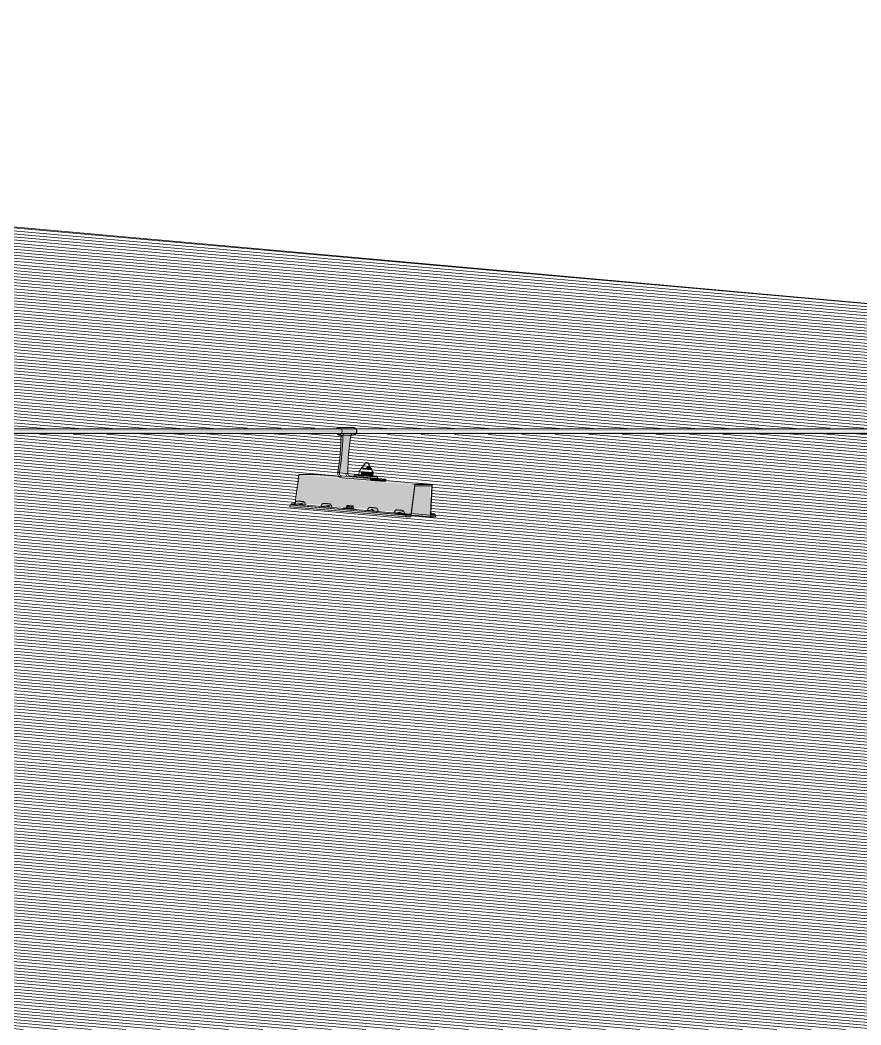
# Model space of a CAD drawing. Header units: millimetres. Extents: x -4612930 to -4329258, y -1064 to 30311.
# Drawn here: x -4535909 to -4534485, y 15919 to 17622 of the extents above; entities that cross this region are included whole.
import ezdxf

# ---------------------------------------------------------------- set-up
doc = ezdxf.new("R2010")
doc.units = ezdxf.units.MM
for name, color, linetype, lineweight in [('A-ROOF', 132, 'Continuous', 5), ('A-ROOF-PATT', 132, 'Continuous', 5), ('Q-SPCQ', 91, 'Continuous', 5)]:
    doc.layers.add(name, color=color, linetype=linetype, lineweight=lineweight)

# ---------------------------------------------------------------- blocks, each defined once
blk = doc.blocks.new('Static Line_Sayfa_Metal Deck_Pan Mount - Up to 15 _ pitch - Max 2 Users-1847625-SOUTH WEST')
at = {"layer": 'Q-SPCQ'}
h = blk.add_hatch(color=256, dxfattribs=at)
h.paths.add_polyline_path([(-4539055.7, 16921.1), (-4538357.6, 16923.3), (-4538357.8, 16924.8), (-4539334, 16922.8), (-4539334.2, 16921.1), (-4539205.4, 16921.1)])
h.paths.add_polyline_path([(-4544349.3, 16921.1), (-4544348.6, 16923.8), (-4544349, 16924.8), (-4545325.1, 16922.8), (-4545325.2, 16921.1), (-4544354.6, 16921.1)])
h.paths.add_polyline_path([(-4544327.2, 16921.1), (-4544118.9, 16921.1), (-4543350.2, 16923), (-4543350.3, 16924.8), (-4544326.6, 16922.8), (-4544327.2, 16921.1)])
h.paths.add_polyline_path([(-4543199.4, 16921.1), (-4542351.6, 16923), (-4542351.8, 16924.8), (-4543328.1, 16922.8), (-4543328.2, 16921.1), (-4543199.8, 16921.1)])
h.paths.add_polyline_path([(-4532367.3, 16921.1), (-4532366.6, 16923.7), (-4532366.8, 16924.8), (-4533343, 16922.8), (-4533343.2, 16921.1), (-4532372.6, 16921.1)])
h.paths.add_polyline_path([(-4542330.2, 16921.1), (-4541353.1, 16923.1), (-4541353.3, 16924.8), (-4542329.6, 16922.8), (-4542330.2, 16921.1)])
h.paths.add_polyline_path([(-4533365.8, 16921.1), (-4533365.1, 16923.7), (-4533365.3, 16924.8), (-4534341.5, 16922.7), (-4534341.7, 16921.1), (-4533371.1, 16921.1)])
h.paths.add_polyline_path([(-4541202.4, 16921.1), (-4540354.6, 16923.2), (-4540354.8, 16924.8), (-4541331.1, 16922.8), (-4541331.2, 16921.1), (-4541202.8, 16921.1)])
h.paths.add_polyline_path([(-4540233.1, 16921.1), (-4539356.1, 16923.2), (-4539356.3, 16924.8), (-4540332.6, 16922.8), (-4540332.7, 16921.1)])
h.paths.add_polyline_path([(-4534364.3, 16921.1), (-4534363.6, 16923.7), (-4534363.8, 16924.8), (-4535340.1, 16922.6), (-4535340.2, 16921.1), (-4534369.6, 16921.1)])
h.paths.add_polyline_path([(-4536339.2, 16921.1), (-4535362.1, 16922.8), (-4535362.3, 16924.8), (-4536338.6, 16922.6), (-4536339.1, 16921.2)])
h.paths.add_polyline_path([(-4538206.9, 16921.1), (-4537359.1, 16923.4), (-4537359.3, 16924.8), (-4538335.6, 16922.5), (-4538335.7, 16921.1), (-4538207.3, 16921.1)])
h.paths.add_polyline_path([(-4537237.6, 16921.1), (-4536360.6, 16922.8), (-4536360.8, 16924.8), (-4537337.1, 16922.5), (-4537337.2, 16921.1)])
h = blk.add_hatch(color=256, dxfattribs=at)
h.paths.add_polyline_path([(-4539285.8, 16924.8), (-4538357.3, 16926.8), (-4538359, 16929.1), (-4539333.7, 16926.8), (-4539333.6, 16924.8)])
h.paths.add_polyline_path([(-4535339.6, 16924.8), (-4534363.3, 16926.9), (-4534364.9, 16929.1), (-4535339.7, 16926.8), (-4535339.9, 16924.8)])
h.paths.add_polyline_path([(-4532381.5, 16924.8), (-4532366.3, 16926.8), (-4532367.9, 16929.1), (-4533342.7, 16926.8), (-4533342.6, 16924.8), (-4532611.6, 16924.8)])
h.paths.add_polyline_path([(-4545324.9, 16924.8), (-4544348.3, 16926.8), (-4544350, 16929.1), (-4545324.7, 16926.8), (-4545324.8, 16925.8)])
h.paths.add_polyline_path([(-4544326.4, 16924.8), (-4543349.8, 16926.8), (-4543351.5, 16929.1), (-4544326.2, 16926.8), (-4544326.3, 16925.7)])
h.paths.add_polyline_path([(-4533365, 16924.8), (-4533366.4, 16929.1), (-4534341.2, 16926.8), (-4534341.1, 16924.8), (-4533365.3, 16924.8)])
h.paths.add_polyline_path([(-4543327.9, 16924.8), (-4542351.3, 16926.8), (-4542353, 16929.1), (-4543327.7, 16926.8), (-4543327.8, 16925.6)])
h.paths.add_polyline_path([(-4542329.4, 16924.8), (-4541352.8, 16926.8), (-4541354.5, 16929.1), (-4542329.2, 16926.8), (-4542329.3, 16925.6)])
h.paths.add_polyline_path([(-4541330.9, 16924.8), (-4540354.3, 16926.8), (-4540356, 16929.1), (-4541330.7, 16926.8), (-4541330.8, 16925.5)])
h.paths.add_polyline_path([(-4540332.4, 16924.8), (-4539355.8, 16926.8), (-4539357.5, 16929.1), (-4540332.2, 16926.8), (-4540332.3, 16925.4)])
h.paths.add_polyline_path([(-4535362, 16924.8), (-4535363.5, 16929.1), (-4536338.2, 16926.8), (-4536338.1, 16924.8), (-4535362.3, 16924.8)])
h.paths.add_polyline_path([(-4538335.4, 16924.8), (-4537358.8, 16926.8), (-4537360.5, 16929.1), (-4538335.2, 16926.8), (-4538335.3, 16925.2)])
h.paths.add_polyline_path([(-4537336.9, 16924.8), (-4536360.3, 16927.1), (-4536362, 16929.1), (-4537336.7, 16926.8), (-4537336.8, 16925.2)])
for points in [[(-4535362.5, 16918.6), (-4535361.8, 16919.7), (-4535340.1, 16921.9), (-4535341.3, 16929.1), (-4535344.8, 16931.6), (-4535367, 16931.6), (-4535361.9, 16925.8), (-4535363, 16921.1), (-4535363, 16918.6), (-4535362.5, 16918.6)], [(-4535348.6, 16918.7), (-4535348.6, 16919.7), (-4535354.1, 16918.7)], [(-4535367.9, 16855.7), (-4535362.9, 16902.7), (-4535364, 16917.6), (-4535365.6, 16917.5), (-4535368.7, 16870.8), (-4535370.9, 16856), (-4535368.1, 16855.8)], [(-4535354.1, 16853.7), (-4535350.9, 16902.5), (-4535348.6, 16918.7), (-4535362.5, 16918.7), (-4535365.7, 16870.8), (-4535368.1, 16853.7)], [(-4535246.9, 16785.6), (-4535240.5, 16834), (-4535436.7, 16851.4), (-4535440.8, 16802.9), (-4535440.5, 16802.9), (-4535431.8, 16804.7), (-4535430.8, 16802.5), (-4535431, 16802), (-4535392.5, 16800.3), (-4535387, 16800.8), (-4535382.5, 16800.3), (-4535386.1, 16798), (-4535351.7, 16795), (-4535353.9, 16799.3), (-4535348.8, 16798.1), (-4535348.8, 16794.7), (-4535313, 16793.8), (-4535312.6, 16793.8), (-4535308.5, 16791.1), (-4535270.3, 16788.9), (-4535263.6, 16789.8), (-4535258.8, 16789.6), (-4535262.8, 16787.1), (-4535246.9, 16785.6)], [(-4535211.4, 16834.7), (-4535407.6, 16852.1), (-4535428.1, 16851.4), (-4535240.3, 16834.7), (-4535211.8, 16834.7)], [(-4535311.9, 16848.4), (-4535311.3, 16855.8), (-4535332.4, 16857.5), (-4535331.1, 16849.9), (-4535316, 16848.6)], [(-4535313, 16859.1), (-4535316.7, 16865.1), (-4535318.8, 16866.6), (-4535323.9, 16863.1), (-4535325.5, 16862.9), (-4535330.4, 16864.6), (-4535328.8, 16860.4), (-4535314, 16859.2)], [(-4535316.2, 16842.1), (-4535316, 16845.1), (-4535364.6, 16848.3), (-4535364.5, 16846.4), (-4535335.1, 16843.8)], [(-4535290.2, 16840.8), (-4535289.9, 16843.8), (-4535298.7, 16842.5), (-4535298.9, 16840.8)], [(-4535240.5, 16834), (-4535241.5, 16834.7), (-4535249, 16834.7)], [(-4535213.7, 16783.6), (-4535214, 16832.2), (-4535240.8, 16832.3), (-4535246.8, 16786.6), (-4535213.8, 16783.6)], [(-4535255.9, 16779.9), (-4535255.6, 16782.9), (-4535451.8, 16800.3), (-4535452, 16797.3), (-4535297.9, 16783.6)], [(-4535442, 16799.5), (-4535443.3, 16800.3), (-4535443.1, 16799.6)], [(-4535431.8, 16802), (-4535427, 16804.5), (-4535440.7, 16802.8), (-4535435.5, 16802.3)], [(-4535387, 16798), (-4535382.1, 16800.5), (-4535395.8, 16798.8), (-4535391.2, 16798.4)], [(-4535351.5, 16794.6), (-4535348.8, 16798.8), (-4535353.9, 16799.3), (-4535351.6, 16794.6)], [(-4535308.5, 16791), (-4535313, 16793.8), (-4535317.3, 16791.8)], [(-4535265.4, 16783.8), (-4535265.2, 16785.8), (-4535278, 16784.9)], [(-4535263.6, 16787.1), (-4535258.8, 16789.6), (-4535272.5, 16787.8), (-4535265.2, 16787.2)], [(-4535214, 16779.9), (-4535213.8, 16782.9), (-4535265.3, 16785.3), (-4535265.2, 16784.5), (-4535240.5, 16782.3)], [(-4535247, 16785), (-4535247.1, 16785.7), (-4535247.1, 16785)], [(-4535213.7, 16783), (-4535216.7, 16783.3), (-4535213.7, 16782.9)], [(-4535213.7, 16783.3), (-4535213.8, 16783.6), (-4535213.7, 16783.3)]]:
    blk.add_hatch(color=256, dxfattribs=at).paths.add_polyline_path(points)
h = blk.add_hatch(color=256, dxfattribs=at)
h.paths.add_polyline_path([(-4535211.8, 16832), (-4535212.9, 16832.7), (-4535214, 16832.2)])
h.paths.add_polyline_path([(-4535240.3, 16834.5), (-4535240.5, 16834.7), (-4535240.3, 16834.5)])
h = blk.add_hatch(color=256, dxfattribs=at)
h.paths.add_polyline_path([(-4535255.9, 16779.9), (-4535247.1, 16779.9), (-4535247.7, 16782.9), (-4535255.6, 16782.9)])
h.paths.add_polyline_path([(-4535211.8, 16779.9), (-4535205.3, 16779.9), (-4535205, 16782.9), (-4535213.8, 16782.9), (-4535213.8, 16779.9)])
for p, q in [((-4532360.8, 16929.1), (-4545341.7, 16929.1)), ((-4545341.7, 16921.1), (-4532360.8, 16921.1)), ((-4535345.4, 16931.6), (-4535367.5, 16931.6)), ((-4535362.5, 16918.7), (-4535361.2, 16920.6)), ((-4535347.2, 16920.6), (-4535348.6, 16918.7)), ((-4535367.5, 16918.6), (-4535345.4, 16918.6)), ((-4535365.4, 16918.9), (-4535365.5, 16917.8)), ((-4535365.5, 16917.8), (-4535362.6, 16917.5)), ((-4535362.6, 16917.5), (-4535362.5, 16918.7)), ((-4535362.5, 16918.7), (-4535348.6, 16918.7)), ((-4535348.6, 16918.7), (-4535348.7, 16917.5)), ((-4535443.1, 16803.1), (-4535436.7, 16851.4)), ((-4535436.5, 16852.1), (-4535407.6, 16852.1)), ((-4535364.6, 16848.3), (-4535407.6, 16852.1)), ((-4535370.9, 16856), (-4535371, 16854)), ((-4535367.9, 16855.7), (-4535370.9, 16856)), ((-4535368.1, 16853.7), (-4535367.9, 16855.7)), ((-4535354, 16855.7), (-4535354.1, 16853.7)), ((-4535343.2, 16851.1), (-4535343.5, 16848.1)), ((-4535334.5, 16857.8), (-4535335.1, 16850.4)), ((-4535334.5, 16857.8), (-4535334, 16858.5)), ((-4535332.8, 16859.1), (-4535334, 16858.5)), ((-4535332.3, 16859.7), (-4535332.8, 16859.1)), ((-4535332.2, 16860.8), (-4535332.3, 16859.7)), ((-4535313, 16858.1), (-4535312.9, 16859.1)), ((-4535313, 16858.1), (-4535312.6, 16857.3)), ((-4535311.5, 16856.5), (-4535312.6, 16857.3)), ((-4535311.7, 16848.4), (-4535311.1, 16855.8)), ((-4535311.1, 16855.8), (-4535311.5, 16856.5)), ((-4535364.8, 16846.4), (-4535316.2, 16842.1)), ((-4535316, 16845.1), (-4535364.5, 16849.4)), ((-4535350.6, 16849.4), (-4535302, 16845.1)), ((-4535298.7, 16842.5), (-4535316.1, 16844)), ((-4535302.3, 16842.1), (-4535316.1, 16843.3)), ((-4535303.9, 16844.7), (-4535303.6, 16847.7)), ((-4535298.9, 16840.8), (-4535290.2, 16840.8)), ((-4535298.6, 16843.8), (-4535289.9, 16843.8)), ((-4535211.4, 16834.7), (-4535290.1, 16841.7)), ((-4535289.9, 16840.8), (-4535289.7, 16843.8)), ((-4535211.4, 16834.7), (-4535240.3, 16834.7)), ((-4535240.5, 16834), (-4535246.9, 16785.6)), ((-4535246.8, 16783.6), (-4535240.4, 16832)), ((-4535240.2, 16832.7), (-4535211.9, 16832.7)), ((-4535211.8, 16832), (-4535213.7, 16783.6)), ((-4535213.3, 16785.6), (-4535211.3, 16834)), ((-4535452, 16797.3), (-4535451.8, 16800.3)), ((-4535451.8, 16800.3), (-4535443.1, 16800.3)), ((-4535451.8, 16800.3), (-4535255.6, 16782.9)), ((-4535450, 16802.3), (-4535450.2, 16800.3)), ((-4535443.2, 16800.3), (-4535450, 16800.3)), ((-4535449.9, 16802.3), (-4535443.3, 16802.3)), ((-4535443.9, 16803.2), (-4535444, 16801.9)), ((-4535441.8, 16801.5), (-4535265.2, 16785.8)), ((-4535426.1, 16800.3), (-4535425.9, 16801.6)), ((-4535452, 16797.3), (-4535255.9, 16779.9)), ((-4535442, 16799.5), (-4535265.4, 16783.8)), ((-4535399, 16799.2), (-4535399.1, 16797.9)), ((-4535381.2, 16796.3), (-4535381.1, 16797.6)), ((-4535356, 16795), (-4535361.8, 16794.6)), ((-4535352.7, 16793.8), (-4535356.3, 16794.1)), ((-4535356.3, 16794.1), (-4535354.4, 16793.8)), ((-4535356.2, 16795), (-4535355.8, 16799.5)), ((-4535355.8, 16799.5), (-4535353.9, 16799.3)), ((-4535352.2, 16799.3), (-4535355.8, 16799.5)), ((-4535354.4, 16793.8), (-4535348.8, 16793.3)), ((-4535353.9, 16799.3), (-4535354.3, 16794.7)), ((-4535353.9, 16799.3), (-4535348.4, 16798.8)), ((-4535347.2, 16793.3), (-4535352.7, 16793.8)), ((-4535346.7, 16798.8), (-4535352.2, 16799.3)), ((-4535348.4, 16798.8), (-4535348.8, 16794.2)), ((-4535348.8, 16793.3), (-4535345.2, 16793.1)), ((-4535348.4, 16798.8), (-4535344.7, 16798.5)), ((-4535345.2, 16793.1), (-4535347.2, 16793.3)), ((-4535346.7, 16798.8), (-4535347.1, 16794.2)), ((-4535344.7, 16798.5), (-4535346.7, 16798.8)), ((-4535340, 16792.7), (-4535345.6, 16794.1)), ((-4535344.7, 16798.5), (-4535345.1, 16793.9)), ((-4535320.5, 16792.2), (-4535320.6, 16790.9)), ((-4535302.7, 16789.3), (-4535302.6, 16790.7)), ((-4535275.7, 16788.2), (-4535275.8, 16786.9)), ((-4535246.9, 16782.9), (-4535265.3, 16784.5)), ((-4535257.8, 16785.4), (-4535257.7, 16786.7)), ((-4535247.1, 16784.9), (-4535253.7, 16784.9)), ((-4535246.9, 16785.9), (-4535213.8, 16782.9)), ((-4535213.8, 16782.9), (-4535246.9, 16785.8)), ((-4535213.7, 16783.7), (-4535205, 16782.9)), ((-4535206.6, 16784.9), (-4535213.2, 16784.9)), ((-4535212.5, 16785.4), (-4535212.4, 16786.7)), ((-4535206.6, 16782.9), (-4535206.5, 16784.9)), ((-4535255.6, 16782.9), (-4535255.9, 16779.9)), ((-4535255.9, 16779.9), (-4535247.1, 16779.9)), ((-4535246.9, 16782.9), (-4535255.6, 16782.9)), ((-4535253.9, 16782.9), (-4535247, 16782.9)), ((-4535247.1, 16779.9), (-4535246.9, 16782.9)), ((-4535246.9, 16782.8), (-4535214, 16779.9)), ((-4535213.8, 16782.9), (-4535214, 16779.9)), ((-4535214, 16779.9), (-4535205.3, 16779.9)), ((-4535205, 16782.9), (-4535213.8, 16782.9)), ((-4535213.6, 16782.9), (-4535206.8, 16782.9)), ((-4535205.3, 16779.9), (-4535205, 16782.9))]:
    blk.add_line(p, q, dxfattribs=at)
at = {"layer": 'Q-SPCQ', "flags": 128}
for points in [[(-4535372.7, 16921.1), (-4535372.5, 16920.9), (-4535372.4, 16920.7), (-4535372.2, 16920.5), (-4535372, 16920.4), (-4535371.8, 16920.2), (-4535371.6, 16920), (-4535371.4, 16919.9), (-4535371.2, 16919.7), (-4535370.9, 16919.6), (-4535370.7, 16919.4), (-4535370.5, 16919.3), (-4535370.2, 16919.2), (-4535370, 16919.1), (-4535369.8, 16919), (-4535369.5, 16918.9), (-4535369.2, 16918.8), (-4535369, 16918.8), (-4535368.7, 16918.7), (-4535368.5, 16918.7), (-4535368.2, 16918.6), (-4535368.1, 16918.6)], [(-4535367.5, 16931.6), (-4535367.8, 16931.6), (-4535368, 16931.6), (-4535368.3, 16931.6), (-4535368.6, 16931.5), (-4535368.8, 16931.5), (-4535369.1, 16931.4), (-4535369.4, 16931.3), (-4535369.6, 16931.3), (-4535369.9, 16931.2), (-4535370.1, 16931.1), (-4535370.4, 16931), (-4535370.6, 16930.8), (-4535370.8, 16930.7), (-4535371.1, 16930.6), (-4535371.3, 16930.4), (-4535371.5, 16930.3), (-4535371.7, 16930.1), (-4535371.9, 16929.9), (-4535372.1, 16929.8), (-4535372.3, 16929.6)], [(-4535344.8, 16931.6), (-4535345.1, 16931.6), (-4535345.4, 16931.6), (-4535345.4, 16931.6)], [(-4535345.4, 16918.6), (-4535345.1, 16918.6), (-4535344.9, 16918.6), (-4535344.6, 16918.7), (-4535344.3, 16918.7), (-4535344.1, 16918.7), (-4535343.8, 16918.8), (-4535343.6, 16918.9), (-4535343.3, 16918.9), (-4535343, 16919), (-4535342.8, 16919.1), (-4535342.6, 16919.2), (-4535342.3, 16919.4), (-4535342.1, 16919.5), (-4535341.9, 16919.6), (-4535341.6, 16919.8), (-4535341.4, 16919.9), (-4535341.2, 16920.1), (-4535341, 16920.3), (-4535340.8, 16920.4), (-4535340.6, 16920.6), (-4535340.5, 16920.8), (-4535340.3, 16921), (-4535340.1, 16921.2), (-4535340, 16921.4), (-4535339.9, 16921.7), (-4535339.7, 16921.9), (-4535339.6, 16922.1), (-4535339.5, 16922.3), (-4535339.4, 16922.6), (-4535339.3, 16922.8), (-4535339.2, 16923), (-4535339.1, 16923.3), (-4535339, 16923.5), (-4535339, 16923.8), (-4535338.9, 16924), (-4535338.9, 16924.3), (-4535338.9, 16924.5), (-4535338.9, 16924.8), (-4535338.9, 16925), (-4535338.9, 16925.3), (-4535338.9, 16925.5), (-4535338.9, 16925.8), (-4535338.9, 16926), (-4535339, 16926.3), (-4535339, 16926.5), (-4535339.1, 16926.8), (-4535339.1, 16927), (-4535339.2, 16927.3), (-4535339.3, 16927.5), (-4535339.4, 16927.8), (-4535339.5, 16928), (-4535339.7, 16928.2), (-4535339.8, 16928.4), (-4535339.9, 16928.7), (-4535340.1, 16928.9), (-4535340.2, 16929.1), (-4535340.4, 16929.3), (-4535340.6, 16929.5), (-4535340.7, 16929.7), (-4535340.9, 16929.8), (-4535341.1, 16930), (-4535341.3, 16930.2), (-4535341.5, 16930.3), (-4535341.7, 16930.5), (-4535342, 16930.6), (-4535342.2, 16930.8), (-4535342.4, 16930.9), (-4535342.7, 16931), (-4535342.9, 16931.1), (-4535343.2, 16931.2), (-4535343.4, 16931.3), (-4535343.7, 16931.4), (-4535343.9, 16931.4), (-4535344.2, 16931.5), (-4535344.5, 16931.5), (-4535344.7, 16931.6), (-4535344.8, 16931.6)], [(-4535368.1, 16918.6), (-4535367.8, 16918.6), (-4535367.6, 16918.6), (-4535367.5, 16918.6)], [(-4535332.2, 16860.8), (-4535323, 16872), (-4535321.5, 16872.3)], [(-4535312.9, 16859.1), (-4535320.1, 16871.7), (-4535321.5, 16872.3)], [(-4535443.9, 16803.2), (-4535441, 16806.7), (-4535440.3, 16806.8), (-4535440, 16806.8), (-4535439.8, 16806.8), (-4535439.8, 16806.8)], [(-4535425.9, 16801.6), (-4535428.2, 16805.6), (-4535428.9, 16805.8), (-4535429.1, 16805.9), (-4535429.3, 16805.9), (-4535429.4, 16805.9), (-4535429.5, 16806), (-4535429.6, 16806), (-4535429.7, 16806), (-4535429.7, 16806), (-4535429.8, 16806), (-4535429.9, 16806), (-4535430, 16806), (-4535430.1, 16806), (-4535430.2, 16806.1), (-4535430.4, 16806.1), (-4535430.5, 16806.1), (-4535430.6, 16806.1), (-4535430.7, 16806.1), (-4535430.9, 16806.1), (-4535431, 16806.1), (-4535431.2, 16806.1), (-4535431.3, 16806.2), (-4535431.5, 16806.2), (-4535431.7, 16806.2), (-4535431.8, 16806.2), (-4535432, 16806.2), (-4535432.2, 16806.2), (-4535432.4, 16806.3), (-4535432.5, 16806.3), (-4535432.7, 16806.3), (-4535432.9, 16806.3), (-4535433.1, 16806.3), (-4535433.3, 16806.3), (-4535433.5, 16806.4), (-4535433.7, 16806.4), (-4535433.9, 16806.4), (-4535434.1, 16806.4), (-4535434.3, 16806.4), (-4535434.5, 16806.5), (-4535434.7, 16806.5), (-4535434.9, 16806.5), (-4535435.1, 16806.5), (-4535435.3, 16806.5), (-4535435.5, 16806.5), (-4535435.7, 16806.6), (-4535435.9, 16806.6), (-4535436.1, 16806.6), (-4535436.3, 16806.6), (-4535436.5, 16806.6), (-4535436.7, 16806.6), (-4535436.8, 16806.6), (-4535437, 16806.7), (-4535437.2, 16806.7), (-4535437.4, 16806.7), (-4535437.5, 16806.7), (-4535437.7, 16806.7), (-4535437.8, 16806.7), (-4535438, 16806.7), (-4535438.1, 16806.7), (-4535438.3, 16806.8), (-4535438.4, 16806.8), (-4535438.6, 16806.8), (-4535438.7, 16806.8), (-4535438.8, 16806.8), (-4535438.9, 16806.8), (-4535439, 16806.8), (-4535439.1, 16806.8), (-4535439.2, 16806.8), (-4535439.3, 16806.8), (-4535439.4, 16806.8), (-4535439.5, 16806.8), (-4535439.6, 16806.8), (-4535439.7, 16806.8), (-4535439.8, 16806.8), (-4535439.8, 16806.8)], [(-4535399, 16799.2), (-4535396.1, 16802.7), (-4535395.4, 16802.8), (-4535395.1, 16802.8), (-4535395, 16802.8), (-4535394.9, 16802.8)], [(-4535381.1, 16797.6), (-4535383.3, 16801.6), (-4535384, 16801.8), (-4535384.3, 16801.9), (-4535384.4, 16801.9), (-4535384.5, 16802), (-4535384.6, 16802), (-4535384.7, 16802), (-4535384.8, 16802), (-4535384.9, 16802), (-4535385, 16802), (-4535385.1, 16802), (-4535385.2, 16802), (-4535385.3, 16802.1), (-4535385.4, 16802.1), (-4535385.5, 16802.1), (-4535385.6, 16802.1), (-4535385.7, 16802.1), (-4535385.9, 16802.1), (-4535386, 16802.1), (-4535386.2, 16802.1), (-4535386.3, 16802.2), (-4535386.5, 16802.2), (-4535386.6, 16802.2), (-4535386.8, 16802.2), (-4535387, 16802.2), (-4535387.1, 16802.2), (-4535387.3, 16802.3), (-4535387.5, 16802.3), (-4535387.7, 16802.3), (-4535387.9, 16802.3), (-4535388, 16802.3), (-4535388.2, 16802.3), (-4535388.4, 16802.4), (-4535388.6, 16802.4), (-4535388.8, 16802.4), (-4535389, 16802.4), (-4535389.2, 16802.4), (-4535389.4, 16802.5), (-4535389.6, 16802.5), (-4535389.8, 16802.5), (-4535390, 16802.5), (-4535390.2, 16802.5), (-4535390.4, 16802.5), (-4535390.6, 16802.6), (-4535390.8, 16802.6), (-4535391, 16802.6), (-4535391.2, 16802.6), (-4535391.4, 16802.6), (-4535391.6, 16802.6), (-4535391.8, 16802.6), (-4535392, 16802.7), (-4535392.1, 16802.7), (-4535392.3, 16802.7), (-4535392.5, 16802.7), (-4535392.7, 16802.7), (-4535392.8, 16802.7), (-4535393, 16802.7), (-4535393.1, 16802.7), (-4535393.3, 16802.8), (-4535393.4, 16802.8), (-4535393.6, 16802.8), (-4535393.7, 16802.8), (-4535393.8, 16802.8), (-4535393.9, 16802.8), (-4535394.1, 16802.8), (-4535394.2, 16802.8), (-4535394.3, 16802.8), (-4535394.4, 16802.8), (-4535394.5, 16802.8), (-4535394.5, 16802.8), (-4535394.6, 16802.8), (-4535394.7, 16802.8), (-4535394.8, 16802.8), (-4535394.9, 16802.8), (-4535394.9, 16802.8)], [(-4535320.5, 16792.2), (-4535317.6, 16795.7), (-4535316.9, 16795.9), (-4535316.7, 16795.9), (-4535316.5, 16795.9), (-4535316.5, 16795.9)], [(-4535302.6, 16790.7), (-4535304.9, 16794.6), (-4535305.5, 16794.9), (-4535305.8, 16794.9), (-4535305.9, 16795), (-4535306, 16795), (-4535306.1, 16795), (-4535306.2, 16795), (-4535306.3, 16795), (-4535306.4, 16795), (-4535306.5, 16795), (-4535306.6, 16795.1), (-4535306.7, 16795.1), (-4535306.8, 16795.1), (-4535306.9, 16795.1), (-4535307, 16795.1), (-4535307.1, 16795.1), (-4535307.3, 16795.1), (-4535307.4, 16795.1), (-4535307.5, 16795.2), (-4535307.7, 16795.2), (-4535307.8, 16795.2), (-4535308, 16795.2), (-4535308.2, 16795.2), (-4535308.3, 16795.2), (-4535308.5, 16795.3), (-4535308.7, 16795.3), (-4535308.8, 16795.3), (-4535309, 16795.3), (-4535309.2, 16795.3), (-4535309.4, 16795.3), (-4535309.6, 16795.4), (-4535309.8, 16795.4), (-4535310, 16795.4), (-4535310.2, 16795.4), (-4535310.4, 16795.4), (-4535310.6, 16795.4), (-4535310.8, 16795.5), (-4535311, 16795.5), (-4535311.2, 16795.5), (-4535311.4, 16795.5), (-4535311.6, 16795.5), (-4535311.8, 16795.5), (-4535312, 16795.6), (-4535312.2, 16795.6), (-4535312.4, 16795.6), (-4535312.6, 16795.6), (-4535312.7, 16795.6), (-4535312.9, 16795.6), (-4535313.1, 16795.7), (-4535313.3, 16795.7), (-4535313.5, 16795.7), (-4535313.7, 16795.7), (-4535313.8, 16795.7), (-4535314, 16795.7), (-4535314.2, 16795.7), (-4535314.3, 16795.8), (-4535314.5, 16795.8), (-4535314.7, 16795.8), (-4535314.8, 16795.8), (-4535314.9, 16795.8), (-4535315.1, 16795.8), (-4535315.2, 16795.8), (-4535315.3, 16795.8), (-4535315.5, 16795.8), (-4535315.6, 16795.8), (-4535315.7, 16795.8), (-4535315.8, 16795.9), (-4535315.9, 16795.9), (-4535316, 16795.9), (-4535316.1, 16795.9), (-4535316.2, 16795.9), (-4535316.2, 16795.9), (-4535316.3, 16795.9), (-4535316.4, 16795.9), (-4535316.5, 16795.9)], [(-4535275.7, 16788.2), (-4535272.8, 16791.7), (-4535272.1, 16791.9), (-4535271.8, 16791.9), (-4535271.6, 16791.9), (-4535271.6, 16791.9)], [(-4535257.7, 16786.7), (-4535260, 16790.6), (-4535260.7, 16790.9), (-4535260.9, 16790.9), (-4535261.1, 16791), (-4535261.2, 16791), (-4535261.3, 16791), (-4535261.4, 16791), (-4535261.4, 16791), (-4535261.5, 16791), (-4535261.6, 16791.1), (-4535261.7, 16791.1), (-4535261.8, 16791.1), (-4535261.9, 16791.1), (-4535262, 16791.1), (-4535262.2, 16791.1), (-4535262.3, 16791.1), (-4535262.4, 16791.1), (-4535262.5, 16791.2), (-4535262.7, 16791.2), (-4535262.8, 16791.2), (-4535263, 16791.2), (-4535263.1, 16791.2), (-4535263.3, 16791.2), (-4535263.4, 16791.3), (-4535263.6, 16791.3), (-4535263.8, 16791.3), (-4535264, 16791.3), (-4535264.1, 16791.3), (-4535264.3, 16791.3), (-4535264.5, 16791.4), (-4535264.7, 16791.4), (-4535264.9, 16791.4), (-4535265.1, 16791.4), (-4535265.3, 16791.4), (-4535265.5, 16791.4), (-4535265.7, 16791.5), (-4535265.9, 16791.5), (-4535266.1, 16791.5), (-4535266.3, 16791.5), (-4535266.5, 16791.5), (-4535266.7, 16791.5), (-4535266.9, 16791.6), (-4535267.1, 16791.6), (-4535267.3, 16791.6), (-4535267.5, 16791.6), (-4535267.7, 16791.6), (-4535267.9, 16791.6), (-4535268.1, 16791.7), (-4535268.3, 16791.7), (-4535268.4, 16791.7), (-4535268.6, 16791.7), (-4535268.8, 16791.7), (-4535269, 16791.7), (-4535269.1, 16791.7), (-4535269.3, 16791.8), (-4535269.5, 16791.8), (-4535269.6, 16791.8), (-4535269.8, 16791.8), (-4535269.9, 16791.8), (-4535270.1, 16791.8), (-4535270.2, 16791.8), (-4535270.3, 16791.8), (-4535270.5, 16791.8), (-4535270.6, 16791.8), (-4535270.7, 16791.9), (-4535270.8, 16791.9), (-4535270.9, 16791.9), (-4535271, 16791.9), (-4535271.1, 16791.9), (-4535271.2, 16791.9), (-4535271.3, 16791.9), (-4535271.4, 16791.9), (-4535271.5, 16791.9), (-4535271.6, 16791.9), (-4535271.6, 16791.9)]]:
    blk.add_lwpolyline(points, dxfattribs=at)
at = {"layer": 'Q-SPCQ'}
for centre, major_axis, ratio, start_param, end_param in [((-4535368.7, 16925.1), (0, 5.22), 0.984687, 0, 0.629883), ((-4535368.7, 16925.1), (0, 5.22), 0.984687, 3.054326, 4.101524), ((-4535368.7, 16925.1), (0, 5.22), 0.984687, 5.148721, 6.195919), ((-4535368.7, 16925.1), (0, 5.22), 0.984687, 4.206448, 5.086034), ((-4535344.3, 16925.1), (0, 5.22), 0.984687, 4.206739, 5.0857), ((-4535379.1, 16886.9), (6.2, 69.7), 0.173668, 4.269035, 5.186601), ((-4535376.2, 16886.6), (6.2, 69.7), 0.173668, 4.269035, 5.186601), ((-4535340.4, 16886.6), (6.2, 69.7), 0.173668, 1.127443, 2.045008), ((-4535436.6, 16851.1), (0.089, 0.996), 0.173668, 0.235202, 1.334066), ((-4535364.2, 16853.4), (0, 7), 0.984687, 1.48353, 3.054326), ((-4535364.2, 16853.4), (0, 4), 0.984687, 1.48353, 3.054326), ((-4535350.2, 16853.4), (0, 7), 0.984687, 1.48353, 2.268928), ((-4535350.2, 16853.4), (0, 4), 0.984687, 1.48353, 3.054326), ((-4535323.4, 16849.4), (-19.8, 1.7), 0.015194, 6.108611, 9.250204), ((-4535323.4, 16849.4), (-19.8, 1.7), 0.015194, 5.323213, 6.108611), ((-4535323.7, 16846.4), (-19.8, 1.7), 0.015194, 6.108611, 9.250204), ((-4535323.7, 16846.4), (-19.8, 1.7), 0.015194, 2.967019, 6.108611), ((-4535323.4, 16849.4), (-11.7, 1), 0.015194, 6.108611, 9.250204), ((-4535313.6, 16842.1), (-14.9, 1.3), 0.015194, 1.396222, 2.967019), ((-4535313.3, 16845.1), (-14.9, 1.3), 0.015194, 1.396222, 2.967019), ((-4535323.4, 16849.4), (-19.8, 1.7), 0.015194, 2.967019, 4.050932), ((-4535304.9, 16842.1), (-14.9, 1.3), 0.015194, 4.293699, 4.537815), ((-4535304.6, 16845.1), (-14.9, 1.3), 0.015194, 2.967019, 4.537815), ((-4535240.4, 16833.7), (0.089, 0.996), 0.173668, 0.015429, 1.334066), ((-4535211.5, 16833.7), (0.089, 0.996), 0.173668, 4.979978, 6.078842), ((-4535240.3, 16831.7), (0.089, 0.996), 0.173668, 0.015429, 1.334066), ((-4535211.9, 16831.7), (0.089, 0.996), 0.173668, 4.979978, 6.283185), ((-4535440.2, 16799.5), (-9.96, 0.86), 0.015194, 6.108611, 7.155809), ((-4535440.1, 16801.5), (-9.96, 0.86), 0.015194, 6.108611, 7.679408), ((-4535435, 16801.1), (-8.97, 0.77), 0.015194, 6.108611, 9.250204), ((-4535435, 16801.1), (-8.97, 0.77), 0.015194, 2.967019, 6.108611), ((-4535443.2, 16803.3), (0.089, 0.996), 0.173668, 3.376795, 4.475659), ((-4535443.1, 16801.3), (0.089, 0.996), 0.173668, 3.157022, 4.475659), ((-4535390.1, 16797.1), (-8.97, 0.77), 0.015194, 6.108611, 9.250204), ((-4535390.1, 16797.1), (-8.97, 0.77), 0.015194, 2.967019, 6.108611), ((-4535350.9, 16793.6), (-11, 0.9), 0.015194, 6.108611, 9.250204), ((-4535350.9, 16793.6), (-11, 0.9), 0.015194, 2.967019, 6.108611), ((-4535311.7, 16790.1), (-8.97, 0.77), 0.015194, 6.108611, 9.250204), ((-4535311.7, 16790.1), (-8.97, 0.77), 0.015194, 2.967019, 6.108611), ((-4535266.8, 16786.1), (-8.97, 0.77), 0.015194, 6.108611, 9.250204), ((-4535266.8, 16786.1), (-8.97, 0.77), 0.015194, 2.967019, 6.108611), ((-4535263.5, 16785.8), (-9.96, 0.86), 0.015194, 1.396222, 2.967019), ((-4535263.7, 16783.8), (-9.96, 0.86), 0.015194, 1.919821, 2.705219), ((-4535247, 16785.9), (0.089, 0.996), 0.173668, 3.376795, 4.475659), ((-4535246.9, 16783.9), (0.089, 0.996), 0.173668, 3.157022, 4.475659), ((-4535213.5, 16783.9), (0.089, 0.996), 0.173668, 1.838385, 3.141593), ((-4535213.1, 16785.9), (0.089, 0.996), 0.173668, 1.838385, 3.141593), ((-4535221.5, 16786.1), (-8.97, 0.77), 0.015194, 2.967019, 3.141593), ((-4535216.6, 16783.8), (-9.96, 0.86), 0.015194, 3.228818, 4.276016), ((-4535216.4, 16785.8), (-9.96, 0.86), 0.015194, 2.967019, 4.276016)]:
    blk.add_ellipse(centre, major_axis=major_axis, ratio=ratio, start_param=start_param, end_param=end_param, dxfattribs=at)
for points in [[(-4535356.2, 16795), (-4535355.6, 16795), (-4535354.4, 16795), (-4535353.2, 16794.8), (-4535352.6, 16794.7)], [(-4535354.3, 16794.7), (-4535354.6, 16794.8), (-4535355.2, 16795), (-4535355.9, 16795), (-4535356.2, 16795)], [(-4535348.8, 16794.2), (-4535349.7, 16794.4), (-4535351.5, 16794.6), (-4535353.4, 16794.7), (-4535354.3, 16794.7)], [(-4535352.6, 16794.7), (-4535351.7, 16794.7), (-4535349.8, 16794.6), (-4535348, 16794.4), (-4535347.1, 16794.2)], [(-4535345.1, 16793.9), (-4535345.7, 16794), (-4535346.9, 16794.2), (-4535348.2, 16794.2), (-4535348.8, 16794.2)], [(-4535347.1, 16794.2), (-4535346.8, 16794.2), (-4535346.1, 16794.2), (-4535345.4, 16794), (-4535345.1, 16793.9)]]:
    blk.add_open_spline(points, degree=3, dxfattribs=at)

msp = doc.modelspace()

# ---------------------------------------------------------------- hatches: boundary and pattern name
at = {"layer": 'A-ROOF-PATT'}
h = msp.add_hatch(dxfattribs=at)
h.set_pattern_fill('FP_3', color=256, style=0, pattern_type=2)
h.set_pattern_definition([(174.923, (64240.169, -373755.559), (-58.052817921, -0.000650172), [])])
h.paths.add_polyline_path([(-4534452.8, 15911.6), (-4520746.8, 15911.6), (-4531328.2, 16859.8), (-4531328, 16850.3), (-4531223, 16839.3), (-4531209.4, 16787.8), (-4531167.3, 16784.1), (-4531167.9, 16778.1), (-4531209.4, 16779.8), (-4531218.2, 16780.5), (-4531218.4, 16778.1), (-4531241.4, 16778.1), (-4531264.1, 16778.1), (-4531308.1, 16784.1), (-4531308.7, 16787.8), (-4531321.6, 16836.5), (-4531367.5, 16839.3), (-4531385.6, 16797.4), (-4531408.3, 16797.4), (-4531436, 16799.9), (-4531436.2, 16797.4), (-4531459.4, 16797.4), (-4531483.4, 16797.6), (-4531525.8, 16803.6), (-4531525.5, 16807.3), (-4531481.6, 16807.5), (-4531459.4, 16851.9), (-4531357.4, 16852.4), (-4531357.5, 16855.7), (-4531382.2, 16856.1), (-4531382.2, 16864.7), (-4539833.3, 17621.6), (-4555693.8, 17617.2), (-4548636.9, 16993), (-4548636.4, 16998.6), (-4548634.1, 16999.2), (-4548631, 16997.6), (-4548633.1, 16992.8), (-4548631, 16992.1), (-4547998.1, 16936.1), (-4547582.1, 16937.4), (-4547583.9, 16938.6), (-4547571, 16937.4), (-4547567.5, 16936.1), (-4547123.5, 16937.4), (-4547125.4, 16938.6), (-4547112.5, 16937.4), (-4547109.1, 16933.8), (-4547110.7, 16927.9), (-4547116, 16925.4), (-4547123.9, 16860.8), (-4547128.3, 16863.1), (-4547129.6, 16862.9), (-4547131.4, 16863.1), (-4547125.1, 16925.7), (-4547126.9, 16927), (-4547131.2, 16928.2), (-4547573.3, 16926), (-4547574.5, 16925.4), (-4547576.4, 16898.8), (-4546752.5, 16825.9), (-4546735.4, 16859), (-4546653.3, 16859.5), (-4546650.2, 16869.7), (-4546648.2, 16867.6), (-4546646, 16869.8), (-4546628.9, 16868.3), (-4546628.9, 16856.7), (-4546605.8, 16854.9), (-4546605.8, 16851.7), (-4546545.4, 16846.4), (-4546534.8, 16806.6), (-4546503.3, 16804.3), (-4546503, 16807.3), (-4546459.1, 16807.5), (-4546437, 16851.9), (-4546334.9, 16853), (-4546335.1, 16855.7), (-4546354.8, 16855.7), (-4546351.4, 16875.5), (-4546356.3, 16875.9), (-4546335.8, 16922.1), (-4546330.9, 16921.6), (-4546332.3, 16896.9), (-4546330.4, 16900.7), (-4546327.8, 16906), (-4546330.5, 16869.4), (-4546324, 16871.1), (-4546316.8, 16870.2), (-4546313.5, 16871.1), (-4546306.4, 16868.6), (-4546306.4, 16863.5), (-4546331.4, 16864.2), (-4546330.5, 16862.5), (-4546305.6, 16861.3), (-4546305.6, 16850.3), (-4546200.6, 16839.3), (-4546187, 16787.8), (-4546144.9, 16784.1), (-4546145.4, 16778.1), (-4546190.2, 16780), (-4546195.8, 16780.5), (-4546196, 16778.1), (-4536421.4, 15911.6), (-4534682.9, 15911.6)])
h.paths.add_polyline_path([(-4532251.6, 16779.9), (-4532260.4, 16779.9), (-4532456.5, 16797.3), (-4532456.3, 16800.3), (-4532447.7, 16802.5), (-4532447.6, 16803.1), (-4532439.8, 16851.9), (-4532421.3, 16852.1), (-4532387.3, 16849.9), (-4532356.9, 16849.4), (-4532330, 16847.1), (-4532215.9, 16834.7), (-4532216.7, 16821.6), (-4532216.2, 16783.5), (-4532209.5, 16782.9), (-4532209.8, 16779.9), (-4532218.5, 16779.9), (-4532251.4, 16782.8)])
h.paths.add_polyline_path([(-4533208.3, 16779.9), (-4533217, 16779.9), (-4533249.9, 16782.8), (-4533250.1, 16779.9), (-4533258.9, 16779.9), (-4533455, 16797.3), (-4533454.8, 16800.3), (-4533446.2, 16802.5), (-4533446.1, 16803.1), (-4533438.3, 16851.9), (-4533439.5, 16852.1), (-4533385.8, 16849.9), (-4533367.5, 16849.4), (-4533328.5, 16847.1), (-4533214.4, 16834.7), (-4533215.2, 16821.6), (-4533214.7, 16783.5), (-4533208, 16782.9)])
h.paths.add_polyline_path([(-4534248.6, 16779.9), (-4534257.4, 16779.9), (-4534453.5, 16797.3), (-4534452.8, 16800.3), (-4534444.7, 16802.5), (-4534444.6, 16803.1), (-4534436.8, 16851.9), (-4534438, 16852.1), (-4534384.3, 16849.9), (-4534366, 16849.4), (-4534327, 16847.1), (-4534212.9, 16834.7), (-4534213.7, 16821.6), (-4534213.2, 16783.5), (-4534206.5, 16782.9), (-4534206.8, 16779.9), (-4534222.7, 16780.5), (-4534248.4, 16782.8)])
h.paths.add_polyline_path([(-4535214, 16779.9), (-4535246.9, 16782.8), (-4535247.1, 16779.9), (-4535255.9, 16779.9), (-4535452, 16797.3), (-4535451.8, 16800.3), (-4535443.2, 16802.5), (-4535443.1, 16803.1), (-4535435.3, 16851.9), (-4535436.5, 16852.1), (-4535382.8, 16849.9), (-4535364.5, 16849.4), (-4535325.5, 16847.1), (-4535211.4, 16834.7), (-4535212.2, 16821.6), (-4535211.8, 16783.5), (-4535205, 16782.9), (-4535205.3, 16779.9), (-4535213.8, 16779.9)])
h.paths.add_polyline_path([(-4536212.5, 16779.9), (-4536245.4, 16782.8), (-4536245.6, 16779.9), (-4536254.4, 16779.9), (-4536450.6, 16797.3), (-4536450.3, 16800.3), (-4536441.7, 16802.5), (-4536441.6, 16803.1), (-4536433.8, 16851.9), (-4536435, 16852.1), (-4536381.3, 16849.9), (-4536363, 16849.4), (-4536324, 16847.1), (-4536209.9, 16834.7), (-4536210.7, 16821.6), (-4536210.3, 16783.5), (-4536203.6, 16782.9), (-4536203.8, 16779.9), (-4536212.3, 16779.9)])
h.paths.add_polyline_path([(-4537244.2, 16779.9), (-4537252.9, 16779.9), (-4537449.1, 16797.3), (-4537448.8, 16800.3), (-4537440.2, 16802.5), (-4537440.1, 16803.1), (-4537432.3, 16851.9), (-4537433.5, 16852.1), (-4537379.8, 16849.9), (-4537361.5, 16849.4), (-4537322.5, 16847.1), (-4537208.4, 16834.7), (-4537209.2, 16821.6), (-4537208.8, 16783.5), (-4537202.1, 16782.9), (-4537202.3, 16779.9), (-4537214.5, 16780.2), (-4537243.9, 16782.8)])
h.paths.add_polyline_path([(-4538242.7, 16779.9), (-4538251.4, 16779.9), (-4538447.6, 16797.3), (-4538447.3, 16800.3), (-4538438.7, 16802.5), (-4538438.6, 16803.1), (-4538430.8, 16851.9), (-4538432, 16852.1), (-4538378.3, 16849.9), (-4538360, 16849.4), (-4538321, 16847.1), (-4538206.9, 16834.7), (-4538207.7, 16821.6), (-4538207.3, 16783.5), (-4538200.6, 16782.9), (-4538200.8, 16779.9), (-4538209.5, 16779.9), (-4538242.4, 16782.8)])
h.paths.add_polyline_path([(-4539207.8, 16779.9), (-4539208, 16779.9), (-4539240.9, 16782.8), (-4539241.2, 16779.9), (-4539249.9, 16779.9), (-4539446.1, 16797.3), (-4539445.8, 16800.3), (-4539437.2, 16802.5), (-4539437.1, 16803.1), (-4539429.3, 16851.9), (-4539430.5, 16852.1), (-4539376.8, 16849.9), (-4539358.5, 16849.4), (-4539319.5, 16847.1), (-4539205.4, 16834.7), (-4539206.2, 16821.6), (-4539205.8, 16783.5), (-4539199.1, 16782.9), (-4539199.3, 16779.9), (-4539205.8, 16779.9)])
h.paths.add_polyline_path([(-4540204.3, 16779.9), (-4540206.5, 16779.9), (-4540239.4, 16782.8), (-4540239.7, 16779.9), (-4540248.4, 16779.9), (-4540444.6, 16797.3), (-4540444.3, 16800.3), (-4540435.7, 16802.5), (-4540435.6, 16803.1), (-4540427.8, 16851.9), (-4540429, 16852.1), (-4540375.3, 16849.9), (-4540357, 16849.4), (-4540318, 16847.1), (-4540203.9, 16834.7), (-4540204.7, 16821.6), (-4540204.3, 16783.5), (-4540197.6, 16782.9), (-4540197.8, 16779.9)])
h.paths.add_polyline_path([(-4541196.3, 16779.9), (-4541205, 16779.9), (-4541237.9, 16782.8), (-4541238.2, 16779.9), (-4541246.9, 16779.9), (-4541443.1, 16797.3), (-4541442.8, 16800.3), (-4541434.2, 16802.5), (-4541434.1, 16803.1), (-4541426.3, 16851.9), (-4541427.5, 16852.1), (-4541373.8, 16849.9), (-4541355.5, 16849.4), (-4541316.5, 16847.1), (-4541202.4, 16834.7), (-4541203.2, 16821.6), (-4541202.8, 16783.5), (-4541196.1, 16782.9)])
h.paths.add_polyline_path([(-4542236.7, 16779.9), (-4542245.4, 16779.9), (-4542441.6, 16797.3), (-4542441.3, 16800.3), (-4542432.7, 16802.5), (-4542432.6, 16803.1), (-4542424.8, 16851.9), (-4542426, 16852.1), (-4542372.3, 16849.9), (-4542354, 16849.4), (-4542315, 16847.1), (-4542200.9, 16834.7), (-4542201.7, 16821.6), (-4542201.3, 16783.5), (-4542194.6, 16782.9), (-4542194.8, 16779.9), (-4542203.5, 16779.9), (-4542236.4, 16782.8)])
h.paths.add_polyline_path([(-4543202, 16779.9), (-4543234.9, 16782.8), (-4543235.2, 16779.9), (-4543243.9, 16779.9), (-4543440.1, 16797.3), (-4543439.8, 16800.3), (-4543431.2, 16802.5), (-4543431.1, 16803.1), (-4543423.3, 16851.9), (-4543424.5, 16852.1), (-4543370.8, 16849.9), (-4543352.5, 16849.4), (-4543313.5, 16847.1), (-4543199.4, 16834.7), (-4543200.2, 16821.6), (-4543199.8, 16783.5), (-4543193.1, 16782.9), (-4543193.3, 16779.9), (-4543201.8, 16779.9)])
h.paths.add_polyline_path([(-4544200.3, 16779.9), (-4544200.5, 16779.9), (-4544233.4, 16782.8), (-4544233.7, 16779.9), (-4544242.4, 16779.9), (-4544438.6, 16797.3), (-4544438.3, 16800.3), (-4544429.7, 16802.5), (-4544429.6, 16803.1), (-4544421.8, 16851.9), (-4544423, 16852.1), (-4544369.4, 16849.9), (-4544349, 16849.4), (-4544312, 16847.1), (-4544197.9, 16834.7), (-4544198.7, 16821.6), (-4544198.3, 16783.5), (-4544191.6, 16782.9), (-4544191.8, 16779.9), (-4544198.3, 16779.9)])
h.paths.add_polyline_path([(-4545240.9, 16779.9), (-4545437.1, 16797.3), (-4545436.8, 16800.3), (-4545428.2, 16802.5), (-4545428.1, 16803.1), (-4545420.3, 16851.9), (-4545421.5, 16852.1), (-4545367.9, 16849.9), (-4545337.8, 16849.4), (-4545310.5, 16847.1), (-4545196.4, 16834.7), (-4545197.2, 16821.6), (-4545196.8, 16783.5), (-4545190.1, 16782.9), (-4545190.3, 16779.9), (-4545199.1, 16779.9), (-4545231.9, 16782.8), (-4545232.2, 16779.9), (-4545240.6, 16779.9)])
h.paths.add_polyline_path([(-4546285.6, 16784.6), (-4546286.3, 16787.8), (-4546299.1, 16836.5), (-4546345.1, 16839.3), (-4546363.2, 16797.4), (-4546385.8, 16797.4), (-4546413.5, 16799.9), (-4546413.7, 16797.4), (-4546285.8, 16784.6)])
h.paths.add_polyline_path([(-4546587.3, 16811.3), (-4546595.9, 16843.5), (-4546689.1, 16851.7), (-4546703.1, 16821.5), (-4546593.5, 16811.8)])
h.paths.add_polyline_path([(-4532316.4, 16848.4), (-4532337.4, 16851.9), (-4532336.9, 16857.5), (-4532315.8, 16855.8), (-4532316.3, 16849.4)])
h.paths.add_polyline_path([(-4533314.9, 16848.4), (-4533335.9, 16851.9), (-4533335.4, 16857.5), (-4533314.3, 16855.8), (-4533314.8, 16849.4)])
h.paths.add_polyline_path([(-4534313.4, 16848.4), (-4534334.4, 16851.9), (-4534333.9, 16857.5), (-4534312.8, 16855.8), (-4534313.3, 16849.4)])
h.paths.add_polyline_path([(-4536310.4, 16848.4), (-4536331.4, 16851.9), (-4536330.9, 16857.5), (-4536309.8, 16855.8), (-4536310.3, 16849.4)])
h.paths.add_polyline_path([(-4535311.9, 16848.4), (-4535332.9, 16851.9), (-4535332.4, 16857.5), (-4535311.3, 16855.8), (-4535311.8, 16849.4)])
h.paths.add_polyline_path([(-4537308.9, 16848.4), (-4537329.9, 16851.9), (-4537329.4, 16857.5), (-4537308.3, 16855.8), (-4537308.8, 16849.4)])
h.paths.add_polyline_path([(-4538307.4, 16848.4), (-4538328.4, 16851.9), (-4538327.9, 16857.5), (-4538306.8, 16855.8), (-4538307.3, 16849.4)])
h.paths.add_polyline_path([(-4539305.9, 16848.4), (-4539326.9, 16851.9), (-4539326.4, 16857.5), (-4539305.3, 16855.8), (-4539305.8, 16849.4)])
h.paths.add_polyline_path([(-4540304.4, 16848.4), (-4540325.4, 16851.9), (-4540324.9, 16857.5), (-4540303.8, 16855.8), (-4540304.3, 16849.4)])
h.paths.add_polyline_path([(-4541302.9, 16848.4), (-4541323.9, 16851.9), (-4541323.4, 16857.5), (-4541302.3, 16855.8), (-4541302.8, 16849.4)])
h.paths.add_polyline_path([(-4542301.4, 16848.4), (-4542322.4, 16851.9), (-4542321.9, 16857.5), (-4542300.8, 16855.8), (-4542301.3, 16849.4)])
h.paths.add_polyline_path([(-4543299.9, 16848.4), (-4543320.9, 16851.9), (-4543320.4, 16857.5), (-4543299.3, 16855.8), (-4543299.9, 16849.4)])
h.paths.add_polyline_path([(-4544298.4, 16848.4), (-4544319.4, 16851.9), (-4544318.9, 16857.5), (-4544297.8, 16855.8), (-4544298.4, 16849.4)])
h.paths.add_polyline_path([(-4545296.9, 16848.4), (-4545317.9, 16851.9), (-4545317.4, 16857.5), (-4545296.3, 16855.8), (-4545296.9, 16849.4)])
h.paths.add_polyline_path([(-4531353.2, 16852.4), (-4531353, 16852.4), (-4531353, 16854.8)])
h.paths.add_polyline_path([(-4532372.4, 16853.7), (-4532372.3, 16856), (-4532372.6, 16855.8), (-4532375.4, 16856), (-4532370.4, 16902.7), (-4532370, 16917.8), (-4532367.1, 16916.3), (-4532368, 16918.6), (-4532373.6, 16919.9), (-4532377.8, 16921.1), (-4533347.7, 16919.2), (-4533351.7, 16917.3), (-4533356.6, 16870.8), (-4533357.1, 16853.7), (-4533370.8, 16856), (-4533371.1, 16855.8), (-4533373.9, 16856), (-4533368.9, 16902.7), (-4533367, 16917.6), (-4533365.6, 16917.5), (-4533367, 16918.6), (-4533372.1, 16919.9), (-4533376.3, 16921.1), (-4534346.2, 16919.2), (-4534350.3, 16917.3), (-4534355.1, 16870.8), (-4534355.6, 16853.7), (-4534369.3, 16856), (-4534369.6, 16855.8), (-4534372.4, 16856), (-4534367.4, 16902.7), (-4534365.5, 16917.6), (-4534364.1, 16917.5), (-4534365.5, 16918.6), (-4534370.6, 16919.9), (-4534374.8, 16921.1), (-4535344.7, 16919.2), (-4535348.8, 16917.3), (-4535353.6, 16870.8), (-4535354.1, 16853.7), (-4535367.8, 16856), (-4535368.1, 16855.8), (-4535370.9, 16856), (-4535365.9, 16902.7), (-4535364, 16917.6), (-4535362.6, 16917.5), (-4535364, 16918.6), (-4535369.1, 16919.9), (-4535373.4, 16921.1), (-4536343.2, 16919.2), (-4536347.3, 16917.3), (-4536352.1, 16870.8), (-4536352.7, 16853.7), (-4536366.3, 16856), (-4536366.6, 16855.8), (-4536369.4, 16856), (-4536364.4, 16902.7), (-4536362.5, 16917.6), (-4536361.1, 16917.5), (-4536362.5, 16918.6), (-4536367.6, 16919.9), (-4536371.8, 16921.1), (-4537341.7, 16919.2), (-4537345.8, 16917.3), (-4537350.6, 16870.8), (-4537351.2, 16853.7), (-4537364.8, 16856), (-4537365.1, 16855.8), (-4537367.9, 16856), (-4537362.9, 16902.7), (-4537361, 16917.6), (-4537359.6, 16917.5), (-4537361, 16918.6), (-4537366.1, 16919.9), (-4537370.3, 16921.1), (-4538340.2, 16919.2), (-4538344.3, 16917.3), (-4538349.1, 16870.8), (-4538349.7, 16853.7), (-4538363.3, 16856), (-4538365.3, 16855.9), (-4538366.4, 16856), (-4538361.4, 16902.7), (-4538359.5, 16917.6), (-4538358.1, 16917.5), (-4538359.5, 16918.6), (-4538365.3, 16920.4), (-4538368.8, 16921.1), (-4539338.7, 16919.2), (-4539342.8, 16917.3), (-4539347.6, 16870.8), (-4539348.2, 16853.7), (-4539361.8, 16856), (-4539362.1, 16855.8), (-4539364.9, 16856), (-4539359.9, 16902.7), (-4539358, 16917.6), (-4539356.6, 16917.5), (-4539358, 16918.6), (-4539363.1, 16919.9), (-4539367.3, 16921.1), (-4540337.2, 16919.2), (-4540341.3, 16917.3), (-4540346.1, 16870.8), (-4540346.7, 16853.7), (-4540360.3, 16856), (-4540360.6, 16855.8), (-4540363.4, 16856), (-4540358.4, 16902.7), (-4540356.5, 16917.6), (-4540355.1, 16917.5), (-4540356.5, 16918.6), (-4540361.6, 16919.9), (-4540365.8, 16921.1), (-4541335.7, 16919.2), (-4541339.8, 16917.3), (-4541344.6, 16870.8), (-4541345.2, 16853.7), (-4541358.8, 16856), (-4541359.1, 16855.8), (-4541361.9, 16856), (-4541356.9, 16902.7), (-4541355, 16917.6), (-4541353.6, 16917.5), (-4541355, 16918.6), (-4541360.1, 16919.9), (-4541364.3, 16921.1), (-4542334.2, 16919.2), (-4542338.3, 16917.3), (-4542343.1, 16870.8), (-4542343.7, 16853.7), (-4542357.3, 16856), (-4542357.6, 16855.8), (-4542360.4, 16856), (-4542355.4, 16902.7), (-4542353.5, 16917.6), (-4542352.1, 16917.5), (-4542353.5, 16918.6), (-4542358.6, 16919.9), (-4542362.8, 16921.1), (-4543332.7, 16919.2), (-4543336.8, 16917.3), (-4543341.6, 16870.8), (-4543342.2, 16853.7), (-4543355.8, 16856), (-4543356.1, 16855.8), (-4543358.9, 16856), (-4543353.9, 16902.7), (-4543352, 16917.6), (-4543350.6, 16917.5), (-4543352, 16918.6), (-4543357.1, 16919.9), (-4543361.3, 16921.1), (-4544331.2, 16919.2), (-4544335.3, 16917.3), (-4544340.2, 16870.8), (-4544340.7, 16853.7), (-4544354.3, 16856), (-4544354.6, 16855.8), (-4544357.4, 16856), (-4544352.4, 16902.7), (-4544350.5, 16917.6), (-4544349.1, 16917.5), (-4544350.5, 16918.6), (-4544355.6, 16919.9), (-4544359.8, 16921.1), (-4545329.7, 16919.2), (-4545333.8, 16917.3), (-4545338.7, 16870.8), (-4545341, 16853.7), (-4545352.8, 16856), (-4545353.1, 16855.8), (-4545355.9, 16856), (-4545350.9, 16902.7), (-4545349, 16917.6), (-4545347.6, 16917.5), (-4545349, 16918.6), (-4545354.1, 16919.9), (-4545358.2, 16924.8), (-4545355.8, 16929.1), (-4545352, 16931.6), (-4545328.1, 16930.3), (-4545324.6, 16929.1), (-4544351.7, 16930.3), (-4544353.5, 16931.6), (-4544329.6, 16930.3), (-4544326.1, 16929.1), (-4543353.2, 16930.3), (-4543355, 16931.6), (-4543331.1, 16930.3), (-4543327.6, 16929.1), (-4542354.7, 16930.3), (-4542356.5, 16931.6), (-4542332.6, 16930.3), (-4542329.1, 16929.1), (-4541357.1, 16931), (-4541357.1, 16931.6), (-4541334.1, 16930.3), (-4541330.6, 16929.1), (-4540357.7, 16930.3), (-4540359.5, 16931.6), (-4540335.6, 16930.3), (-4540332.1, 16929.1), (-4539359.2, 16930.3), (-4539361, 16931.6), (-4539337.1, 16930.3), (-4539333.6, 16929.1), (-4538360.7, 16930.3), (-4538362.5, 16931.6), (-4538338.6, 16930.3), (-4538335.1, 16929.1), (-4537362.2, 16930.3), (-4537364, 16931.6), (-4537340.1, 16930.3), (-4537336.6, 16929.1), (-4536363.7, 16930.3), (-4536365.5, 16931.6), (-4536341.6, 16930.3), (-4536338.1, 16929.1), (-4535365.2, 16930.3), (-4535367, 16931.6), (-4535343.1, 16930.3), (-4535339.6, 16929.1), (-4534366.7, 16930.3), (-4534368.5, 16931.6), (-4534344.5, 16930.3), (-4534341.1, 16929.1), (-4533368.2, 16930.3), (-4533369.9, 16931.6), (-4533346, 16930.3), (-4533342.6, 16929.1), (-4532369.7, 16930.3), (-4532371.4, 16931.6), (-4532347.5, 16930.3), (-4532344.3, 16925.8), (-4532344.7, 16921.4), (-4532353.2, 16917.3), (-4532358.2, 16866.7), (-4532358.6, 16853.7), (-4532370.2, 16853.7)])
h.paths.add_polyline_path([(-4547075.3, 16855.4), (-4547095.8, 16859.2), (-4547095.3, 16864.6), (-4547074.7, 16862.8), (-4547075.2, 16856.5)])
h.paths.add_polyline_path([(-4532317.5, 16859.1), (-4532334, 16862.3), (-4532334.9, 16864.6), (-4532328.2, 16864.6), (-4532328.1, 16865), (-4532321.1, 16865), (-4532318.3, 16862.3)])
h.paths.add_polyline_path([(-4533316, 16859.1), (-4533332.5, 16862.3), (-4533333.4, 16864.6), (-4533326.7, 16864.6), (-4533326.6, 16865), (-4533319.6, 16865), (-4533316.8, 16862.3)])
h.paths.add_polyline_path([(-4534314.5, 16859.1), (-4534331, 16862.3), (-4534331.9, 16864.6), (-4534325.2, 16864.6), (-4534325.1, 16865), (-4534318.1, 16865), (-4534315.3, 16862.3)])
h.paths.add_polyline_path([(-4535313, 16859.1), (-4535329.5, 16862.3), (-4535330.4, 16864.6), (-4535323.7, 16864.6), (-4535323.6, 16865), (-4535316.6, 16865), (-4535313.8, 16862.3)])
h.paths.add_polyline_path([(-4536311.5, 16859.1), (-4536328, 16862.3), (-4536328.9, 16864.6), (-4536322.2, 16864.6), (-4536322.1, 16865), (-4536315.1, 16865), (-4536312.3, 16862.3)])
h.paths.add_polyline_path([(-4537310, 16859.1), (-4537326.5, 16862.3), (-4537327.4, 16864.6), (-4537320.7, 16864.6), (-4537320.6, 16865), (-4537313.6, 16865), (-4537310.8, 16862.3)])
h.paths.add_polyline_path([(-4538308.5, 16859.1), (-4538325, 16862.3), (-4538325.9, 16864.6), (-4538319.2, 16864.6), (-4538319.1, 16865), (-4538312.1, 16865), (-4538309.3, 16862.3)])
h.paths.add_polyline_path([(-4539307, 16859.1), (-4539323.5, 16862.3), (-4539324.4, 16864.6), (-4539317.7, 16864.6), (-4539317.6, 16865), (-4539310.6, 16865), (-4539307.8, 16862.3)])
h.paths.add_polyline_path([(-4540305.5, 16859.1), (-4540322, 16862.3), (-4540322.9, 16864.6), (-4540316.2, 16864.6), (-4540316.1, 16865), (-4540309.1, 16865), (-4540306.3, 16862.3)])
h.paths.add_polyline_path([(-4541304, 16859.1), (-4541320.5, 16862.3), (-4541321.4, 16864.6), (-4541314.7, 16864.6), (-4541314.6, 16865), (-4541307.6, 16865), (-4541304.8, 16862.3)])
h.paths.add_polyline_path([(-4542302.5, 16859.1), (-4542319, 16862.3), (-4542319.9, 16864.6), (-4542313.2, 16864.6), (-4542313.1, 16865), (-4542306.1, 16865), (-4542303.3, 16862.3)])
h.paths.add_polyline_path([(-4543301, 16859.1), (-4543317.5, 16862.3), (-4543318.4, 16864.6), (-4543311.7, 16864.6), (-4543311.6, 16865), (-4543304.6, 16865), (-4543301.8, 16862.3)])
h.paths.add_polyline_path([(-4544299.5, 16859.1), (-4544316, 16862.3), (-4544316.9, 16864.6), (-4544310.2, 16864.6), (-4544310.1, 16865), (-4544303.1, 16865), (-4544300.3, 16862.3)])
h.paths.add_polyline_path([(-4545298, 16859.1), (-4545314.5, 16862.3), (-4545315.4, 16864.6), (-4545308.7, 16864.6), (-4545308.6, 16865), (-4545301.6, 16865), (-4545298.8, 16862.3)])
h.paths.add_polyline_path([(-4546666.7, 16862.7), (-4546671.1, 16862.7), (-4546664.5, 16905.1), (-4546658.9, 16882.5), (-4546659.7, 16862.7), (-4546666.1, 16862.7)])
h.paths.add_polyline_path([(-4546671.1, 16862.7), (-4546676, 16863.2), (-4546671.1, 16917.8), (-4546666.3, 16917.4), (-4546668.9, 16882.5)])
h.paths.add_polyline_path([(-4547076.4, 16866.2), (-4547092.7, 16869.4), (-4547094, 16871.6), (-4547086.4, 16871.6), (-4547086.4, 16872.1), (-4547079.7, 16872.1), (-4547077.2, 16869.4)])
h.paths.add_polyline_path([(-4546633.2, 16870.4), (-4546652.3, 16872.1), (-4546646.5, 16877.4), (-4546636, 16877.7), (-4546630.7, 16875.3), (-4546630.7, 16870.7), (-4546633.5, 16870.9)])
h.paths.add_polyline_path([(-4547094, 16871.6), (-4547087.4, 16873.5), (-4547088, 16872)])
h.paths.add_polyline_path([(-4546658.9, 16882.5), (-4546664.5, 16913), (-4546663.1, 16928.7), (-4546661.2, 16907.7)])
h.paths.add_polyline_path([(-4547586.2, 16899.7), (-4547582.4, 16924.6), (-4547581.6, 16924.6), (-4547583.6, 16925.7), (-4547585.5, 16927), (-4547589.7, 16928.2), (-4547908, 16928.2), (-4547586.6, 16899.7)])

# ---------------------------------------------------------------- linework, layer by layer
at = {"layer": 'A-ROOF'}
msp.add_line((-4531381.5, 16864.6), (-4539828.1, 17621.6), dxfattribs=at)

# ---------------------------------------------------------------- block references
at = {"layer": 'Q-SPCQ'}
msp.add_blockref('Static Line_Sayfa_Metal Deck_Pan Mount - Up to 15 _ pitch - Max 2 Users-1847625-SOUTH WEST', (0, 0), dxfattribs=at)

doc.saveas('drawing.dxf')
